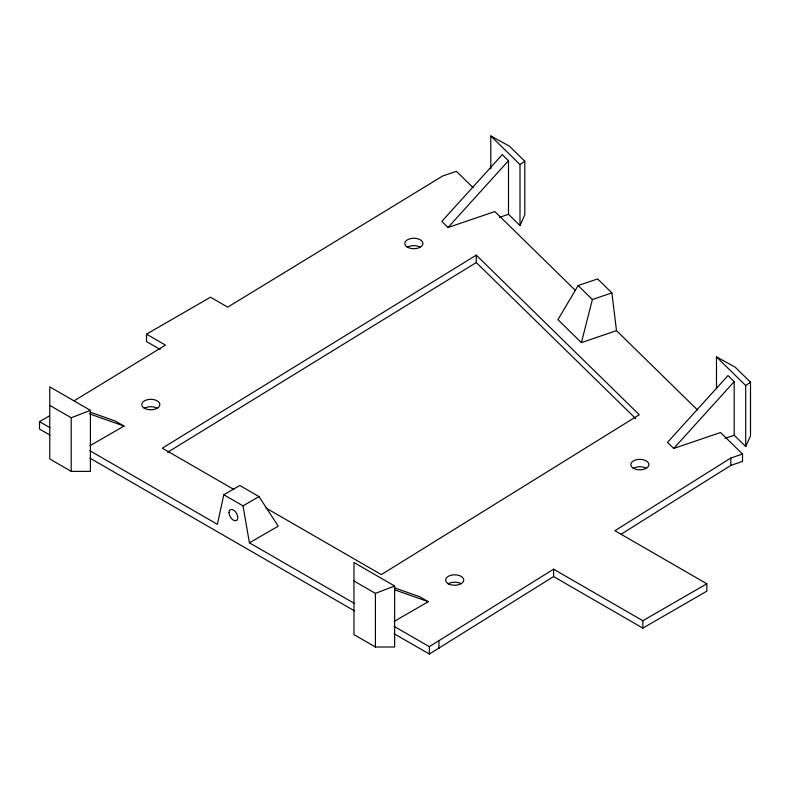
<?xml version="1.0" encoding="UTF-8"?>
<svg xmlns="http://www.w3.org/2000/svg" width="790" height="790" viewBox="0 0 790 790"><rect width="100%" height="100%" fill="white"/><g stroke="black" fill="none" stroke-linecap="round" stroke-linejoin="round"><path stroke-width="1.19" d="M223.797 494.757L243.004 505.847L249.413 542.819L278.228 526.18L259.021 496.604L239.805 485.504L223.797 494.757L217.388 524.333L89.872 450.715M611.894 292.873L597.635 278.919L578.132 285.555L557.928 319.644L581.391 342.613L592.391 299.509L611.894 292.873L616.496 330.654L697.59 410.04M575.505 290.522L494.836 211.562L448.029 227.5L441.817 221.417L502.282 154.613L508.493 160.696L508.493 214.307L519.998 225.565L524.797 214.831L524.797 161.209L509.382 146.12L490.778 135.959L490.778 168.902M621.187 534.178L730.819 465.409L742.521 461.429L742.521 454.033L720.539 432.515L673.732 448.453L667.52 442.38L727.985 375.566L734.196 381.649L734.196 435.27L745.701 446.528L750.5 435.784L750.5 382.172L735.085 367.083L716.481 356.912L716.481 388.641M448.029 227.5L508.493 160.696M673.732 448.453L734.196 381.649M519.998 225.565L519.998 164.557L524.797 161.209M745.701 446.528L745.701 385.52L750.5 382.172M394.121 633.758L429.345 654.041L429.345 646.655L553.583 569.185L642.843 620.723L706.833 583.78L706.833 591.177L642.843 628.119L553.583 576.582L553.583 569.185M742.521 454.033L730.819 458.022L614.916 530.712L706.833 583.78M429.345 654.041L553.583 576.582M265.954 508L381.343 574.616L639.278 414.73L476.271 255.15L162.315 448.167L233.899 489.494M167.559 452.334L476.271 262.547L476.271 255.15M74.26 400.737L165.466 345.112L146.506 334.16L146.506 341.557L160.192 349.466M146.506 334.16L210.495 297.218L227.688 307.152L442.726 175.982L456.383 171.331L473.042 187.645M49.908 435.033L39.5 429.029L39.5 421.633L49.108 416.083M89.892 445.787L124.05 426.067L115.399 421.08L90.011 412.094M243.004 505.847L259.021 496.604M394.111 621.434L428.259 601.704L419.609 596.717L394.22 587.73M49.76 405.369L71.209 417.752L90.425 410.356L90.425 471.363L71.209 471.363L49.76 458.98L49.76 386.873L90.425 410.356M353.969 580.996L375.418 593.389L394.635 585.992L394.635 647L375.418 647L353.969 634.617L353.969 562.51L394.635 585.992M499.389 217.408L508.493 214.307M581.391 342.613L616.496 330.654M725.092 438.361L734.196 435.27M89.418 413.822L124.05 426.067M394.783 589.863L428.259 601.704M39.5 421.633L49.908 427.637M249.413 542.819L354.621 603.56M394.111 626.361L429.345 646.655M89.892 458.111L354.512 610.897M490.778 135.959L519.998 164.557M716.481 356.912L745.701 385.52M578.132 285.555L592.391 299.509M476.271 262.547L635.752 418.67M730.819 458.022L730.819 465.409M642.843 620.723L642.843 628.119M438.944 641.095L438.944 648.491M375.418 593.389L375.418 647M71.209 417.752L71.209 471.363M144.205 408.361A9.055 5.234 0 0 1 157.003 408.144M407.265 247.29A9.055 5.234 0 0 1 420.073 247.072M633.215 468.44A9.055 5.234 0 0 1 646.013 468.154M448.058 583.869A9.055 5.234 0 0 1 460.856 583.583M144.58 408.361A9.055 5.234 0 0 0 159.61 405.754A9.055 5.234 0 0 0 148.194 399.543A9.055 5.234 0 0 0 144.58 408.361M407.64 247.28A9.055 5.234 0 0 0 422.67 244.683A9.055 5.234 0 0 0 411.254 238.471A9.055 5.234 0 0 0 407.64 247.28M448.552 583.859A9.055 5.234 0 0 0 463.532 581.183A9.055 5.234 0 0 0 452.028 575.031A9.055 5.234 0 0 0 448.552 583.859M633.708 468.44A9.055 5.234 0 0 0 648.689 465.754A9.055 5.234 0 0 0 637.184 459.602A9.055 5.234 0 0 0 633.708 468.44M229.001 512.552A6.231 3.595 60 0 0 235.608 520.768A6.231 3.595 60 0 0 235.608 511.96A6.231 3.595 60 0 0 229.001 512.552"/></g></svg>
